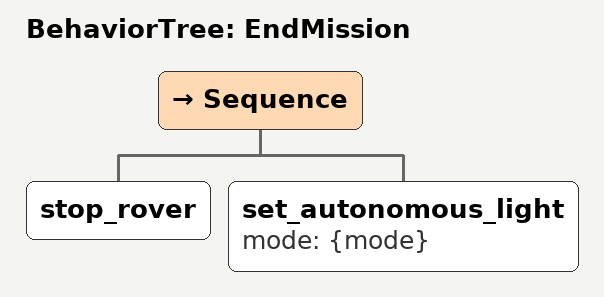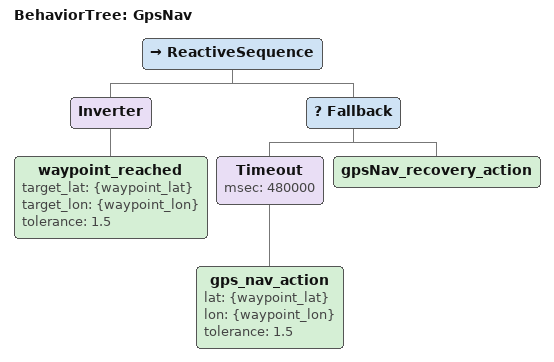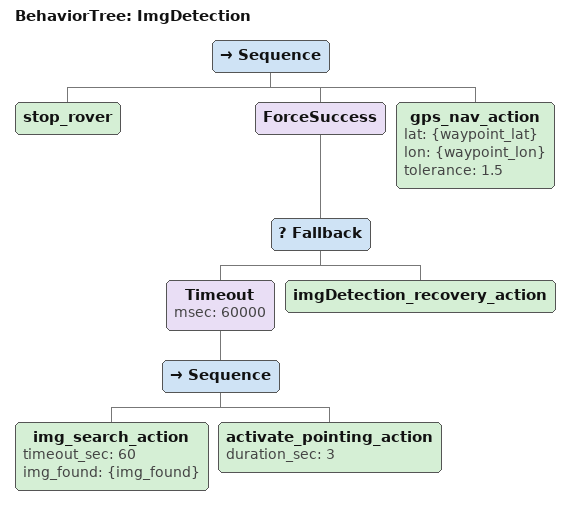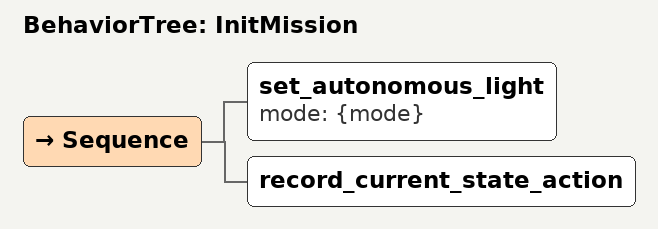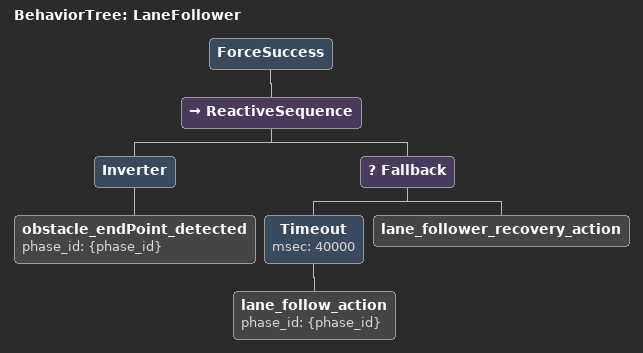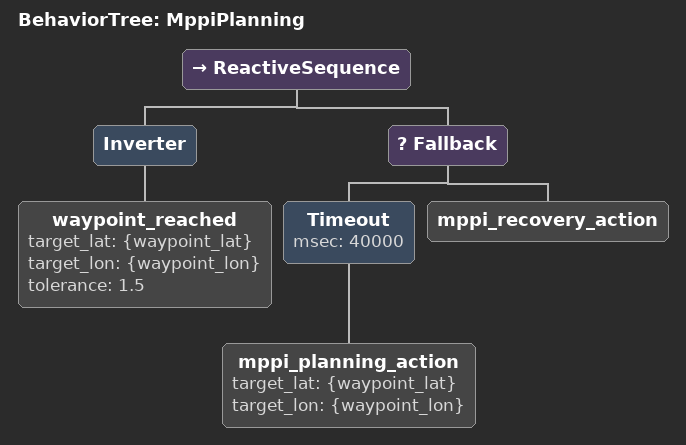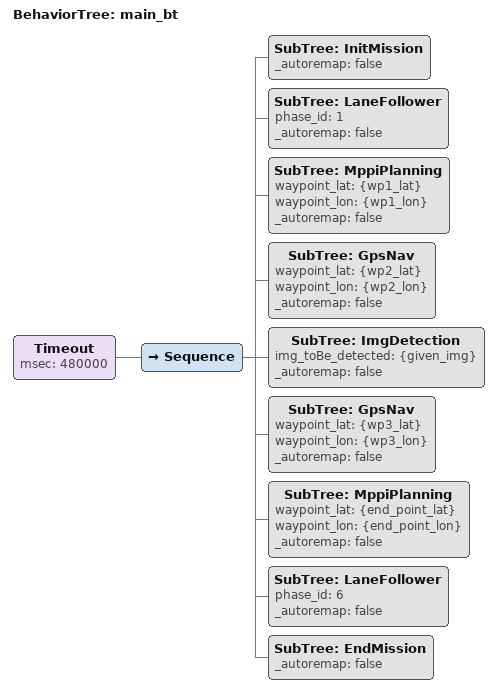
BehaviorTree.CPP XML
<?xml version="1.0" encoding="UTF-8"?>
<root BTCPP_format="4">
  <BehaviorTree ID="EndMission">
    <Sequence>
      <stop_rover/>
      <set_autonomous_light mode="{mode}"/>
    </Sequence>
  </BehaviorTree>

  <BehaviorTree ID="GpsNav">
    <ReactiveSequence>
      <Inverter>
        <waypoint_reached target_lat="{waypoint_lat}"
                          target_lon="{waypoint_lon}"
                          tolerance="1.5"/>
      </Inverter>
      <Fallback>
        <Timeout msec="480000">
          <gps_nav_action lat="{waypoint_lat}"
                          lon="{waypoint_lon}"
                          tolerance="1.5"/>
        </Timeout>
        <gpsNav_recovery_action/>
      </Fallback>
    </ReactiveSequence>
  </BehaviorTree>

  <BehaviorTree ID="ImgDetection">
    <Sequence>
      <stop_rover/>
      <ForceSuccess>
        <Fallback>
          <Timeout msec="60000">
            <Sequence>
              <img_search_action timeout_sec="60"
                                 img_found="{img_found}"/>
              <activate_pointing_action duration_sec="3"/>
            </Sequence>
          </Timeout>
          <imgDetection_recovery_action/>
        </Fallback>
      </ForceSuccess>
      <gps_nav_action lat="{waypoint_lat}"
                      lon="{waypoint_lon}"
                      tolerance="1.5"/>
    </Sequence>
  </BehaviorTree>

  <BehaviorTree ID="InitMission">
    <Sequence>
      <set_autonomous_light mode="{mode}"/>
      <record_current_state_action/>
    </Sequence>
  </BehaviorTree>

  <BehaviorTree ID="LaneFollower">
    <ForceSuccess>
      <ReactiveSequence>
        <Inverter>
          <obstacle_endPoint_detected phase_id="{phase_id}"/>
        </Inverter>
        <Fallback>
          <Timeout msec="40000">
            <lane_follow_action phase_id="{phase_id}"/>
          </Timeout>
          <lane_follower_recovery_action/>
        </Fallback>
      </ReactiveSequence>
    </ForceSuccess>
  </BehaviorTree>

  <BehaviorTree ID="MppiPlanning">
    <ReactiveSequence>
      <Inverter>
        <waypoint_reached target_lat="{waypoint_lat}"
                          target_lon="{waypoint_lon}"
                          tolerance="1.5"/>
      </Inverter>
      <Fallback>
        <Timeout msec="40000">
          <mppi_planning_action target_lat="{waypoint_lat}"
                                target_lon="{waypoint_lon}"/>
        </Timeout>
        <mppi_recovery_action/>
      </Fallback>
    </ReactiveSequence>
  </BehaviorTree>

  <BehaviorTree ID="main_bt">
    <Timeout msec="480000">
      <Sequence>
        <SubTree ID="InitMission"
                 _autoremap="false"/>
        <SubTree ID="LaneFollower"
                 phase_id="1"
                 _autoremap="false"/>
        <SubTree ID="MppiPlanning"
                 waypoint_lat="{wp1_lat}"
                 waypoint_lon="{wp1_lon}"
                 _autoremap="false"/>
        <SubTree ID="GpsNav"
                 waypoint_lat="{wp2_lat}"
                 waypoint_lon="{wp2_lon}"
                 _autoremap="false"/>
        <SubTree ID="ImgDetection"
                 img_toBe_detected="{given_img}"
                 _autoremap="false"/>
        <SubTree ID="GpsNav"
                 waypoint_lat="{wp3_lat}"
                 waypoint_lon="{wp3_lon}"
                 _autoremap="false"/>
        <SubTree ID="MppiPlanning"
                 waypoint_lat="{end_point_lat}"
                 waypoint_lon="{end_point_lon}"
                 _autoremap="false"/>
        <SubTree ID="LaneFollower"
                 phase_id="6"
                 _autoremap="false"/>
        <SubTree ID="EndMission"
                 _autoremap="false"/>
      </Sequence>
    </Timeout>
  </BehaviorTree>

</root>
